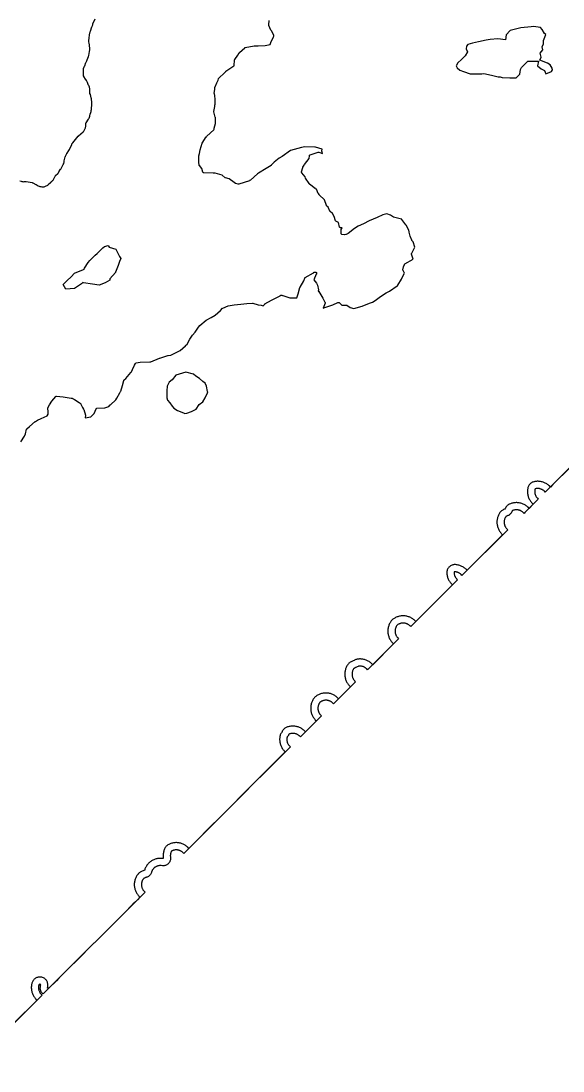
# Model space of a CAD drawing. Header units: millimetres. Extents: x 0 to 600, y 0 to 900.
# Drawn here: x 283.7 to 321.4, y 374.4 to 447.3 of the extents above; entities that cross this region are included whole.
import ezdxf

# ---------------------------------------------------------------- set-up
doc = ezdxf.new("R2010")
doc.units = ezdxf.units.MM
doc.layers.add('CORTE', color=1, linetype='Continuous')
doc.layers.add('GRABADO', color=5, linetype='Continuous')

msp = doc.modelspace()

# ---------------------------------------------------------------- linework, layer by layer
at = {"layer": 'CORTE'}
for points in [[(283.658, 436.225), (283.748, 436.194), (283.802, 436.177), (283.856, 436.167), (283.91, 436.162), (283.967, 436.163), (284.067, 436.168), (284.091, 436.169), (284.114, 436.166), (284.525, 436.098), (284.55, 436.093), (284.573, 436.081), (284.77, 435.968), (284.791, 435.956), (284.943, 435.878), (285.001, 435.852), (285.059, 435.833), (285.121, 435.82), (285.18, 435.812), (285.236, 435.806), (285.291, 435.807), (285.346, 435.813), (285.4, 435.824), (285.452, 435.84), (285.502, 435.862), (285.55, 435.889), (285.596, 435.92), (285.639, 435.957), (285.784, 436.094), (285.819, 436.123), (285.832, 436.132), (285.871, 436.163), (285.906, 436.197), (285.938, 436.233), (285.967, 436.273), (285.993, 436.315), (286.12, 436.547), (286.132, 436.567), (286.148, 436.584), (286.29, 436.727), (286.336, 436.778), (286.375, 436.835), (286.491, 437.027), (286.499, 437.04), (286.672, 437.345), (286.707, 437.42), (286.725, 437.473), (286.737, 437.528), (286.747, 437.584), (286.752, 437.607), (286.821, 437.891), (286.827, 437.912), (286.835, 437.932), (286.923, 438.118), (286.932, 438.134), (286.942, 438.149), (287.072, 438.334), (287.105, 438.386), (287.132, 438.442), (287.263, 438.754), (287.272, 438.773), (287.283, 438.791), (287.308, 438.828), (287.332, 438.86), (287.724, 439.314), (287.736, 439.328), (287.747, 439.339), (288.063, 439.633), (288.1, 439.671), (288.132, 439.711), (288.16, 439.753), (288.184, 439.798), (288.204, 439.845), (288.219, 439.894), (288.23, 439.943), (288.237, 439.996), (288.252, 440.191), (288.255, 440.221), (288.27, 440.249), (288.423, 440.496), (288.448, 440.539), (288.468, 440.584), (288.491, 440.641), (288.515, 440.717), (288.555, 440.877), (288.56, 440.895), (288.605, 441.042), (288.62, 441.108), (288.628, 441.176), (288.634, 441.28), (288.639, 441.324), (288.661, 441.441), (288.669, 441.498), (288.67, 441.554), (288.666, 441.612), (288.657, 441.69), (288.655, 441.709), (288.645, 441.867), (288.638, 441.927), (288.624, 441.986), (288.558, 442.217), (288.532, 442.289), (288.514, 442.332), (288.516, 442.362), (288.521, 442.4), (288.523, 442.455), (288.522, 442.573), (288.518, 442.629), (288.509, 442.683), (288.495, 442.735), (288.476, 442.786), (288.452, 442.834), (288.429, 442.871), (288.412, 442.898), (288.404, 442.918), (288.352, 443.057), (288.333, 443.102), (288.311, 443.143), (288.285, 443.184), (288.164, 443.357), (288.152, 443.375), (288.143, 443.394), (288.094, 443.507), (288.084, 443.533), (288.082, 443.56), (288.077, 443.808), (288.077, 443.825), (288.081, 443.957), (288.083, 443.985), (288.092, 444.012), (288.157, 444.182), (288.164, 444.199), (288.244, 444.43), (288.251, 444.445), (288.258, 444.46), (288.306, 444.551), (288.34, 444.625), (288.421, 444.845), (288.434, 444.885), (288.444, 444.925), (288.502, 445.201), (288.51, 445.251), (288.513, 445.301), (288.513, 445.351), (288.492, 445.684), (288.487, 445.731), (288.459, 445.921), (288.457, 445.943), (288.458, 445.964), (288.479, 446.139), (288.48, 446.149), (288.499, 446.332), (288.505, 446.371), (288.546, 446.564), (288.56, 446.611), (288.672, 446.914), (288.682, 446.938), (288.69, 446.956), (288.709, 447.004), (288.724, 447.052), (288.734, 447.102), (288.735, 447.108), (288.742, 447.129), (288.882, 447.475)], [(321.827, 416.288), (321.203, 415.664), (320.662, 415.123), (320.494, 414.956), (320.421, 415.029), (320.379, 415.068), (320.334, 415.104), (320.288, 415.138), (320.24, 415.17), (320.191, 415.2), (320.14, 415.227), (320.088, 415.251), (320.035, 415.273), (319.981, 415.293), (319.926, 415.309), (319.87, 415.323), (319.814, 415.335), (319.757, 415.343), (319.7, 415.349), (319.642, 415.352), (319.585, 415.352), (319.527, 415.349), (319.47, 415.343), (319.413, 415.335), (319.357, 415.323), (319.337, 415.318), (319.283, 415.302), (319.234, 415.282), (319.186, 415.256), (319.141, 415.226), (319.1, 415.192), (319.062, 415.154), (319.028, 415.113), (318.998, 415.068), (318.972, 415.02), (318.952, 414.971), (318.936, 414.917), (318.931, 414.897), (318.919, 414.841), (318.911, 414.784), (318.905, 414.727), (318.902, 414.669), (318.902, 414.612), (318.905, 414.554), (318.911, 414.497), (318.919, 414.44), (318.931, 414.384), (318.945, 414.328), (318.961, 414.273), (318.981, 414.219), (319.003, 414.166), (319.027, 414.114), (319.054, 414.063), (319.084, 414.014), (319.116, 413.966), (319.15, 413.92), (319.186, 413.875), (319.225, 413.833), (319.298, 413.76), (319.015, 413.476), (318.942, 413.55), (318.899, 413.588), (318.855, 413.625), (318.809, 413.659), (318.761, 413.691), (318.711, 413.72), (318.661, 413.748), (318.609, 413.772), (318.556, 413.794), (318.502, 413.813), (318.447, 413.83), (318.391, 413.844), (318.334, 413.855), (318.278, 413.864), (318.22, 413.869), (318.163, 413.872), (318.105, 413.872), (318.048, 413.869), (317.991, 413.864), (317.934, 413.855), (317.878, 413.844), (317.822, 413.83), (317.767, 413.813), (317.713, 413.794), (317.66, 413.772), (317.637, 413.761), (317.588, 413.735), (317.543, 413.705), (317.501, 413.671), (317.463, 413.633), (317.429, 413.591), (317.399, 413.547), (317.373, 413.498), (317.362, 413.475), (317.343, 413.429), (317.297, 413.41), (317.245, 413.385), (317.195, 413.358), (317.151, 413.332), (317.105, 413.301), (317.063, 413.267), (317.025, 413.229), (316.991, 413.187), (316.96, 413.141), (316.934, 413.097), (316.907, 413.047), (316.882, 412.995), (316.86, 412.942), (316.841, 412.887), (316.824, 412.832), (316.81, 412.777), (316.799, 412.72), (316.791, 412.663), (316.785, 412.606), (316.782, 412.549), (316.782, 412.491), (316.785, 412.434), (316.791, 412.377), (316.799, 412.32), (316.81, 412.264), (316.824, 412.208), (316.841, 412.153), (316.86, 412.099), (316.882, 412.046), (316.907, 411.994), (316.934, 411.943), (316.963, 411.894), (316.995, 411.846), (317.03, 411.8), (317.066, 411.755), (317.105, 411.713), (317.178, 411.639), (314.709, 409.171), (314.636, 409.244), (314.593, 409.282), (314.549, 409.319), (314.503, 409.353), (314.455, 409.385), (314.406, 409.415), (314.355, 409.442), (314.303, 409.466), (314.25, 409.488), (314.196, 409.508), (314.141, 409.524), (314.085, 409.538), (314.029, 409.55), (313.972, 409.558), (313.915, 409.564), (313.879, 409.565), (313.823, 409.565), (313.77, 409.56), (313.717, 409.55), (313.666, 409.534), (313.616, 409.513), (313.568, 409.488), (313.524, 409.458), (313.482, 409.424), (313.444, 409.386), (313.41, 409.344), (313.38, 409.3), (313.355, 409.252), (313.334, 409.203), (313.318, 409.151), (313.308, 409.098), (313.303, 409.045), (313.303, 408.989), (313.304, 408.953), (313.31, 408.896), (313.319, 408.839), (313.33, 408.783), (313.344, 408.727), (313.36, 408.672), (313.38, 408.618), (313.402, 408.565), (313.426, 408.513), (313.453, 408.462), (313.483, 408.413), (313.515, 408.365), (313.549, 408.319), (313.586, 408.275), (313.624, 408.232), (313.698, 408.159), (311.153, 405.614), (311.079, 405.687), (311.037, 405.726), (310.992, 405.762), (310.946, 405.796), (310.898, 405.828), (310.849, 405.858), (310.798, 405.885), (310.746, 405.91), (310.693, 405.932), (310.639, 405.951), (310.584, 405.968), (310.528, 405.982), (310.472, 405.993), (310.415, 406.001), (310.358, 406.007), (310.3, 406.01), (310.243, 406.01), (310.185, 406.007), (310.128, 406.001), (310.071, 405.993), (310.015, 405.982), (309.959, 405.968), (309.904, 405.951), (309.85, 405.932), (309.797, 405.91), (309.745, 405.885), (309.694, 405.858), (309.645, 405.828), (309.597, 405.796), (309.563, 405.771), (309.52, 405.736), (309.482, 405.698), (309.447, 405.655), (309.421, 405.62), (309.389, 405.573), (309.36, 405.523), (309.333, 405.473), (309.308, 405.421), (309.286, 405.368), (309.267, 405.313), (309.25, 405.258), (309.236, 405.203), (309.225, 405.146), (309.216, 405.089), (309.211, 405.032), (309.208, 404.975), (309.208, 404.917), (309.211, 404.86), (309.216, 404.803), (309.225, 404.746), (309.236, 404.689), (309.25, 404.634), (309.267, 404.579), (309.286, 404.525), (309.308, 404.471), (309.333, 404.419), (309.36, 404.369), (309.389, 404.319), (309.421, 404.272), (309.456, 404.225), (309.492, 404.181), (309.531, 404.138), (309.604, 404.065), (308.157, 402.618), (308.084, 402.692), (308.041, 402.73), (307.997, 402.767), (307.95, 402.801), (307.903, 402.833), (307.853, 402.862), (307.803, 402.889), (307.751, 402.914), (307.698, 402.936), (307.643, 402.955), (307.588, 402.972), (307.533, 402.986), (307.476, 402.997), (307.419, 403.006), (307.362, 403.011), (307.305, 403.014), (307.247, 403.014), (307.19, 403.011), (307.133, 403.006), (307.091, 403), (307.037, 402.989), (306.985, 402.973), (306.936, 402.952), (306.888, 402.927), (306.864, 402.911), (306.81, 402.892), (306.757, 402.87), (306.705, 402.845), (306.654, 402.818), (306.605, 402.788), (306.557, 402.756), (306.553, 402.753), (306.51, 402.718), (306.472, 402.68), (306.437, 402.637), (306.434, 402.633), (306.402, 402.585), (306.372, 402.536), (306.345, 402.485), (306.321, 402.433), (306.299, 402.38), (306.279, 402.326), (306.263, 402.271), (306.249, 402.215), (306.238, 402.159), (306.229, 402.102), (306.223, 402.045), (306.221, 401.987), (306.221, 401.93), (306.223, 401.872), (306.229, 401.815), (306.238, 401.758), (306.249, 401.702), (306.263, 401.646), (306.279, 401.591), (306.299, 401.537), (306.321, 401.484), (306.345, 401.432), (306.372, 401.381), (306.402, 401.332), (306.434, 401.284), (306.468, 401.238), (306.505, 401.194), (306.543, 401.151), (306.617, 401.078), (306.09, 400.551), (305.792, 400.253), (305.718, 400.326), (305.676, 400.365), (305.631, 400.401), (305.585, 400.436), (305.537, 400.467), (305.488, 400.497), (305.437, 400.524), (305.385, 400.549), (305.332, 400.571), (305.278, 400.59), (305.223, 400.607), (305.167, 400.621), (305.111, 400.632), (305.054, 400.64), (304.997, 400.646), (304.94, 400.649), (304.882, 400.649), (304.825, 400.646), (304.767, 400.64), (304.711, 400.632), (304.654, 400.621), (304.598, 400.607), (304.543, 400.59), (304.489, 400.571), (304.436, 400.549), (304.384, 400.524), (304.334, 400.497), (304.284, 400.467), (304.236, 400.436), (304.205, 400.412), (304.162, 400.377), (304.124, 400.339), (304.089, 400.296), (304.066, 400.265), (304.034, 400.217), (304.004, 400.168), (303.977, 400.117), (303.952, 400.065), (303.93, 400.012), (303.911, 399.958), (303.894, 399.903), (303.88, 399.847), (303.869, 399.791), (303.861, 399.734), (303.855, 399.676), (303.852, 399.619), (303.852, 399.562), (303.855, 399.504), (303.861, 399.447), (303.869, 399.39), (303.88, 399.334), (303.894, 399.278), (303.911, 399.223), (303.93, 399.169), (303.952, 399.116), (303.977, 399.064), (304.004, 399.013), (304.034, 398.964), (304.066, 398.916), (304.1, 398.87), (304.136, 398.825), (304.175, 398.783), (304.248, 398.709), (303.493, 397.954), (303.42, 398.028), (303.377, 398.066), (303.333, 398.103), (303.286, 398.137), (303.239, 398.169), (303.189, 398.198), (303.139, 398.225), (303.087, 398.25), (303.034, 398.272), (302.979, 398.291), (302.924, 398.308), (302.869, 398.322), (302.812, 398.333), (302.755, 398.342), (302.698, 398.347), (302.641, 398.35), (302.583, 398.35), (302.526, 398.347), (302.469, 398.342), (302.412, 398.333), (302.356, 398.322), (302.3, 398.308), (302.245, 398.291), (302.197, 398.274), (302.145, 398.253), (302.098, 398.227), (302.053, 398.198), (302.011, 398.163), (301.973, 398.125), (301.939, 398.084), (301.909, 398.039), (301.884, 397.992), (301.862, 397.938), (301.851, 397.927), (301.816, 397.885), (301.787, 397.84), (301.761, 397.793), (301.741, 397.743), (301.725, 397.691), (301.714, 397.635), (301.705, 397.578), (301.7, 397.521), (301.697, 397.463), (301.697, 397.406), (301.7, 397.349), (301.705, 397.291), (301.714, 397.234), (301.725, 397.178), (301.739, 397.122), (301.755, 397.067), (301.775, 397.013), (301.797, 396.96), (301.821, 396.908), (301.849, 396.857), (301.878, 396.808), (301.91, 396.76), (301.944, 396.714), (301.981, 396.67), (302.019, 396.627), (302.093, 396.554), (295.4, 389.861), (295.327, 389.934), (295.284, 389.973), (295.24, 390.01), (295.193, 390.044), (295.146, 390.076), (295.096, 390.105), (295.046, 390.132), (294.994, 390.157), (294.941, 390.179), (294.886, 390.198), (294.831, 390.215), (294.776, 390.229), (294.719, 390.24), (294.662, 390.249), (294.605, 390.254), (294.548, 390.257), (294.49, 390.257), (294.433, 390.254), (294.376, 390.249), (294.319, 390.24), (294.262, 390.229), (294.207, 390.215), (294.152, 390.198), (294.098, 390.179), (294.044, 390.157), (293.997, 390.134), (293.948, 390.108), (293.903, 390.078), (293.861, 390.044), (293.823, 390.006), (293.789, 389.965), (293.759, 389.92), (293.733, 389.871), (293.71, 389.823), (293.688, 389.77), (293.669, 389.716), (293.652, 389.661), (293.638, 389.605), (293.627, 389.549), (293.619, 389.492), (293.613, 389.435), (293.61, 389.377), (293.61, 389.32), (293.613, 389.262), (293.624, 389.153), (293.515, 389.164), (293.458, 389.167), (293.4, 389.167), (293.343, 389.164), (293.285, 389.158), (293.229, 389.15), (293.172, 389.139), (293.116, 389.125), (293.061, 389.108), (293.007, 389.089), (292.954, 389.067), (292.902, 389.042), (292.852, 389.015), (292.802, 388.986), (292.754, 388.954), (292.708, 388.919), (292.664, 388.883), (292.628, 388.851), (292.588, 388.81), (292.555, 388.774), (292.519, 388.73), (292.485, 388.684), (292.453, 388.636), (292.423, 388.587), (292.396, 388.536), (292.372, 388.484), (292.35, 388.431), (292.33, 388.377), (292.317, 388.333), (292.273, 388.319), (292.218, 388.3), (292.165, 388.278), (292.113, 388.253), (292.063, 388.226), (292.013, 388.197), (291.966, 388.165), (291.95, 388.153), (291.907, 388.118), (291.869, 388.08), (291.833, 388.037), (291.821, 388.021), (291.79, 387.973), (291.76, 387.923), (291.733, 387.873), (291.708, 387.821), (291.686, 387.768), (291.667, 387.714), (291.65, 387.659), (291.636, 387.603), (291.625, 387.546), (291.617, 387.49), (291.611, 387.432), (291.608, 387.375), (291.608, 387.317), (291.611, 387.26), (291.617, 387.203), (291.625, 387.146), (291.636, 387.09), (291.65, 387.034), (291.667, 386.979), (291.686, 386.925), (291.708, 386.872), (291.733, 386.82), (291.76, 386.769), (291.79, 386.72), (291.821, 386.672), (291.856, 386.626), (291.892, 386.581), (291.931, 386.539), (292.004, 386.465), (291.824, 386.285), (291.685, 386.146), (291.517, 385.978), (290.898, 385.359), (290.378, 384.839), (289.744, 384.206), (289.113, 383.574), (288.575, 383.036), (287.817, 382.278), (286.956, 381.418), (286.379, 380.84), (286.203, 380.664), (285.707, 380.168), (285.582, 380.15), (285.6, 380.266), (285.605, 380.293), (285.61, 380.347), (285.61, 380.4), (285.605, 380.454), (285.594, 380.507), (285.579, 380.558), (285.558, 380.608), (285.533, 380.655), (285.503, 380.7), (285.469, 380.742), (285.431, 380.78), (285.389, 380.814), (285.345, 380.844), (285.297, 380.869), (285.247, 380.89), (285.196, 380.905), (285.143, 380.916), (285.09, 380.921), (285.036, 380.921), (284.982, 380.916), (284.928, 380.905), (284.899, 380.898), (284.846, 380.882), (284.796, 380.861), (284.749, 380.836), (284.704, 380.806), (284.662, 380.772), (284.624, 380.734), (284.59, 380.692), (284.56, 380.647), (284.535, 380.6), (284.514, 380.55), (284.498, 380.497), (284.487, 380.454), (284.476, 380.398), (284.468, 380.341), (284.462, 380.283), (284.459, 380.226), (284.459, 380.169), (284.462, 380.111), (284.468, 380.054), (284.476, 379.997), (284.487, 379.941), (284.501, 379.885), (284.518, 379.83), (284.537, 379.776), (284.559, 379.723), (284.584, 379.671), (284.611, 379.62), (284.641, 379.571), (284.673, 379.523), (284.707, 379.477), (284.743, 379.432), (284.782, 379.39), (284.855, 379.316), (279.938, 374.399)]]:
    msp.add_lwpolyline(points, dxfattribs=at)
at = {"layer": 'GRABADO'}
for points in [[(283.74, 418.096), (283.985, 418.478), (283.999, 418.528), (284, 418.533), (284.003, 418.539), (284.065, 418.655), (284.131, 418.963), (284.133, 418.97), (284.136, 418.977), (284.139, 418.984), (284.143, 418.99), (284.148, 418.996), (284.153, 419.001), (284.33, 419.16), (284.737, 419.508), (284.741, 419.511), (284.884, 419.606), (284.888, 419.608), (285.134, 419.726), (285.558, 419.9), (285.641, 420.026), (285.641, 420.203), (285.612, 420.41), (285.611, 420.418), (285.612, 420.433), (285.614, 420.442), (285.616, 420.449), (285.618, 420.453), (285.729, 420.672), (285.731, 420.675), (285.895, 420.92), (285.896, 420.923), (286.153, 421.249), (286.158, 421.254), (286.164, 421.259), (286.168, 421.263), (286.174, 421.266), (286.182, 421.27), (286.188, 421.272), (286.199, 421.276), (286.21, 421.276), (286.216, 421.276), (286.667, 421.224), (287.23, 421.134), (287.232, 421.133), (287.312, 421.116), (287.319, 421.113), (287.325, 421.111), (287.463, 421.035), (287.776, 420.82), (287.847, 420.79), (287.858, 420.785), (287.871, 420.774), (287.877, 420.765), (287.882, 420.758), (288.024, 420.472), (288.079, 420.37), (288.089, 420.358), (288.094, 420.352), (288.102, 420.336), (288.227, 419.946), (288.228, 419.942), (288.229, 419.936), (288.23, 419.926), (288.23, 419.919), (288.209, 419.75), (288.601, 419.824), (288.826, 420.071), (288.956, 420.379), (288.958, 420.386), (288.964, 420.394), (288.966, 420.398), (288.972, 420.405), (288.98, 420.411), (288.986, 420.415), (288.99, 420.418), (289, 420.422), (289.01, 420.425), (289.017, 420.426), (289.564, 420.449), (289.838, 420.544), (289.945, 420.66), (289.947, 420.662), (290.321, 421.012), (290.407, 421.136), (290.61, 421.508), (290.654, 421.588), (290.654, 421.589), (290.669, 421.616), (290.799, 422.018), (290.891, 422.363), (290.894, 422.371), (290.898, 422.378), (290.902, 422.386), (290.909, 422.394), (291.018, 422.498), (291.372, 422.904), (291.416, 422.963), (291.476, 423.111), (291.634, 423.414), (291.7, 423.539), (291.703, 423.544), (291.708, 423.551), (291.713, 423.557), (291.719, 423.562), (291.725, 423.567), (291.738, 423.574), (291.75, 423.577), (292.005, 423.624), (292.011, 423.624), (292.684, 423.639), (292.757, 423.644), (293.368, 423.908), (293.372, 423.909), (293.94, 424.092), (293.946, 424.094), (293.954, 424.096), (294.143, 424.124), (294.422, 424.257), (294.784, 424.436), (295.165, 424.773), (295.166, 424.774), (295.289, 424.879), (295.453, 425.218), (295.455, 425.223), (295.641, 425.503), (295.644, 425.507), (295.648, 425.511), (295.835, 425.705), (296.068, 426.059), (296.069, 426.061), (296.156, 426.172), (296.161, 426.178), (296.165, 426.182), (296.591, 426.546), (296.595, 426.549), (296.602, 426.553), (296.934, 426.719), (297.223, 426.902), (297.585, 427.223), (297.725, 427.369), (297.729, 427.373), (297.736, 427.378), (297.743, 427.382), (297.747, 427.384), (298.117, 427.531), (298.123, 427.533), (298.129, 427.534), (298.533, 427.601), (298.535, 427.601), (298.993, 427.653), (299.432, 427.692), (299.806, 427.727), (299.814, 427.728), (299.83, 427.726), (300.203, 427.603), (300.413, 427.58), (300.417, 427.58), (300.425, 427.578), (300.557, 427.542), (300.659, 427.655), (300.664, 427.66), (300.67, 427.665), (300.674, 427.667), (301.128, 427.923), (301.129, 427.924), (301.73, 428.235), (301.747, 428.254), (301.752, 428.26), (301.76, 428.265), (301.769, 428.27), (301.777, 428.274), (301.784, 428.276), (301.796, 428.278), (301.807, 428.277), (301.847, 428.272), (301.899, 428.266), (301.906, 428.266), (301.916, 428.263), (302.407, 428.091), (302.901, 428.102), (302.982, 428.377), (303.11, 428.808), (303.112, 428.815), (303.112, 428.815), (303.113, 428.822), (303.115, 428.83), (303.118, 428.837), (303.121, 428.842), (303.369, 429.287), (303.451, 429.467), (303.454, 429.472), (303.456, 429.475), (303.46, 429.481), (303.468, 429.489), (303.476, 429.495), (303.48, 429.498), (304.051, 429.822), (304.058, 429.837), (304.06, 429.842), (304.063, 429.847), (304.067, 429.853), (304.073, 429.86), (304.077, 429.864), (304.081, 429.867), (304.09, 429.873), (304.102, 429.878), (304.112, 429.88), (304.119, 429.881), (304.186, 429.884), (304.19, 429.884), (304.201, 429.883), (304.209, 429.881), (304.212, 429.88), (304.221, 429.877), (304.228, 429.873), (304.232, 429.87), (304.239, 429.865), (304.245, 429.859), (304.25, 429.852), (304.253, 429.848), (304.26, 429.836), (304.263, 429.818), (304.264, 429.81), (304.264, 429.799), (304.261, 429.788), (304.251, 429.759), (304.247, 429.74), (304.246, 429.735), (304.244, 429.731), (304.079, 429.343), (304.255, 429.118), (304.258, 429.113), (304.261, 429.108), (304.323, 428.973), (304.325, 428.964), (304.386, 428.653), (304.387, 428.647), (304.387, 428.637), (304.387, 428.633), (304.386, 428.624), (304.384, 428.616), (304.383, 428.611), (304.38, 428.605), (304.361, 428.566), (304.374, 428.561), (304.381, 428.559), (304.39, 428.553), (304.401, 428.546), (304.409, 428.535), (304.412, 428.531), (304.616, 428.183), (304.687, 428.062), (304.842, 427.793), (304.849, 427.782), (304.852, 427.764), (304.852, 427.758), (304.852, 427.752), (304.852, 427.743), (304.85, 427.735), (304.848, 427.731), (304.717, 427.382), (304.839, 427.416), (305.387, 427.605), (305.748, 427.77), (305.753, 427.771), (305.761, 427.774), (305.772, 427.775), (305.782, 427.775), (305.792, 427.774), (305.8, 427.771), (305.806, 427.769), (305.822, 427.761), (306.005, 427.578), (306.326, 427.588), (306.333, 427.588), (306.351, 427.585), (306.365, 427.579), (306.601, 427.431), (306.838, 427.36), (307.436, 427.525), (307.926, 427.728), (307.931, 427.729), (308.15, 427.786), (308.329, 427.901), (308.701, 428.193), (308.705, 428.196), (309.102, 428.435), (309.319, 428.565), (309.86, 428.93), (309.893, 428.952), (309.901, 428.968), (309.902, 428.97), (310.163, 429.403), (310.236, 429.555), (310.364, 429.818), (310.266, 429.999), (310.262, 430.005), (310.258, 430.017), (310.256, 430.028), (310.256, 430.038), (310.256, 430.041), (310.257, 430.046), (310.291, 430.245), (310.292, 430.25), (310.293, 430.255), (310.354, 430.411), (310.357, 430.418), (310.364, 430.429), (310.371, 430.437), (310.38, 430.445), (310.387, 430.449), (310.963, 430.781), (310.862, 431.134), (310.861, 431.139), (310.86, 431.147), (310.859, 431.159), (310.861, 431.171), (310.863, 431.178), (310.865, 431.183), (310.867, 431.188), (311.089, 431.613), (310.958, 431.976), (310.883, 432.082), (310.878, 432.089), (310.757, 432.372), (310.754, 432.378), (310.683, 432.664), (310.682, 432.67), (310.671, 432.793), (310.481, 433.142), (310.481, 433.142), (310.474, 433.147), (310.466, 433.155), (310.462, 433.16), (310.394, 433.256), (310.191, 433.54), (310.191, 433.54), (310.177, 433.56), (310.074, 433.589), (309.612, 433.702), (309.601, 433.706), (309.402, 433.828), (309.128, 433.933), (308.869, 433.858), (308.458, 433.685), (308.189, 433.565), (307.919, 433.433), (307.919, 433.433), (307.526, 433.245), (307.138, 433.079), (306.898, 432.913), (306.466, 432.567), (306.461, 432.563), (306.455, 432.56), (306.31, 432.494), (306.303, 432.492), (306.297, 432.49), (306.195, 432.468), (306.187, 432.467), (306.175, 432.467), (306.025, 432.5), (306.022, 432.5), (306.012, 432.504), (305.995, 432.512), (305.985, 432.523), (305.978, 432.532), (305.971, 432.544), (305.968, 432.555), (305.967, 432.56), (305.966, 432.566), (305.966, 432.573), (305.969, 432.804), (305.97, 432.814), (305.974, 432.827), (305.976, 432.832), (306.034, 432.948), (305.924, 432.96), (305.917, 432.962), (305.913, 432.963), (305.904, 432.966), (305.896, 432.971), (305.889, 432.975), (305.878, 432.986), (305.873, 432.993), (305.869, 432.999), (305.866, 433.007), (305.864, 433.013), (305.779, 433.336), (305.608, 433.414), (305.602, 433.418), (305.595, 433.423), (305.583, 433.434), (305.578, 433.443), (305.574, 433.451), (305.485, 433.742), (305.374, 433.962), (305.21, 434.091), (305.207, 434.093), (305.2, 434.1), (305.195, 434.107), (305.19, 434.114), (305.059, 434.394), (304.961, 434.492), (304.953, 434.506), (304.806, 434.894), (304.452, 435.248), (304.445, 435.254), (304.437, 435.268), (304.436, 435.272), (304.385, 435.336), (304.383, 435.34), (304.379, 435.346), (304.261, 435.644), (304.18, 435.671), (304.168, 435.676), (304.159, 435.682), (303.768, 436), (303.744, 436.024), (303.739, 436.031), (303.503, 436.399), (303.499, 436.404), (303.494, 436.417), (303.465, 436.508), (303.232, 436.777), (303.228, 436.782), (303.223, 436.79), (303.219, 436.798), (303.216, 436.808), (303.214, 436.822), (303.215, 436.836), (303.217, 436.844), (303.3, 437.144), (303.301, 437.149), (303.305, 437.158), (303.307, 437.162), (303.391, 437.309), (303.424, 437.362), (303.427, 437.366), (303.75, 437.773), (303.764, 437.962), (303.766, 437.969), (303.768, 437.977), (303.772, 437.987), (303.775, 437.992), (303.779, 437.997), (303.786, 438.005), (303.795, 438.013), (303.802, 438.017), (303.807, 438.02), (303.812, 438.022), (304.361, 438.211), (304.367, 438.213), (304.381, 438.215), (304.393, 438.216), (304.401, 438.214), (304.409, 438.213), (304.676, 438.108), (304.63, 438.273), (304.63, 438.277), (304.629, 438.283), (304.628, 438.293), (304.629, 438.299), (304.645, 438.426), (304.186, 438.569), (304.167, 438.573), (304.163, 438.571), (304.157, 438.568), (304.145, 438.565), (304.138, 438.565), (304.133, 438.564), (303.437, 438.585), (303.212, 438.525), (302.454, 438.326), (302.453, 438.326), (301.884, 437.92), (301.669, 437.794), (301.325, 437.513), (301.111, 437.3), (301.107, 437.296), (301.103, 437.293), (300.764, 437.074), (300.235, 436.747), (300.234, 436.746), (300.156, 436.704), (299.672, 436.276), (299.64, 436.248), (299.636, 436.245), (299.627, 436.239), (299.616, 436.234), (299.596, 436.229), (298.866, 435.999), (298.863, 435.998), (298.852, 435.996), (298.839, 435.996), (298.83, 435.997), (298.65, 436.043), (298.642, 436.045), (298.544, 436.094), (298.539, 436.097), (298.195, 436.35), (297.945, 436.425), (297.939, 436.427), (297.931, 436.43), (297.924, 436.435), (297.92, 436.438), (297.715, 436.61), (297.228, 436.742), (297.149, 436.754), (297.087, 436.764), (296.433, 436.77), (296.428, 436.771), (296.415, 436.773), (296.401, 436.78), (296.391, 436.786), (296.378, 436.798), (296.369, 436.814), (296.365, 436.826), (296.308, 437.08), (296.127, 437.286), (296.12, 437.296), (296.114, 437.311), (296.112, 437.321), (296.094, 437.491), (296.094, 437.493), (296.083, 437.772), (296.08, 437.925), (296.08, 437.931), (296.081, 437.943), (296.083, 437.949), (296.134, 438.11), (296.178, 438.376), (296.179, 438.38), (296.244, 438.609), (296.244, 438.611), (296.317, 438.832), (296.32, 438.837), (296.322, 438.842), (296.601, 439.276), (296.605, 439.281), (296.609, 439.285), (296.611, 439.288), (296.653, 439.326), (297.119, 439.758), (297.153, 439.798), (297.163, 439.873), (297.163, 439.877), (297.238, 440.208), (297.237, 440.545), (297.237, 440.547), (297.239, 440.613), (297.23, 440.647), (297.13, 441.007), (297.129, 441.013), (297.127, 441.029), (297.128, 441.041), (297.202, 441.389), (297.202, 441.46), (297.202, 441.467), (297.203, 441.476), (297.223, 441.554), (297.218, 441.883), (297.208, 442.115), (297.167, 442.281), (297.165, 442.286), (297.164, 442.296), (297.164, 442.303), (297.189, 442.57), (297.21, 442.736), (297.211, 442.744), (297.214, 442.754), (297.216, 442.758), (297.343, 443.025), (297.422, 443.204), (297.451, 443.307), (297.452, 443.311), (297.455, 443.318), (297.46, 443.326), (297.466, 443.334), (297.471, 443.34), (297.88, 443.713), (297.958, 443.818), (297.962, 443.824), (297.969, 443.83), (297.973, 443.833), (298.528, 444.217), (298.529, 444.218), (298.53, 444.219), (298.571, 444.619), (298.572, 444.624), (298.573, 444.626), (298.575, 444.633), (298.579, 444.642), (298.583, 444.648), (298.786, 444.949), (298.899, 445.117), (298.902, 445.121), (298.907, 445.126), (299.282, 445.466), (299.29, 445.472), (299.296, 445.475), (299.303, 445.478), (299.312, 445.481), (299.929, 445.599), (299.932, 445.6), (299.94, 445.6), (300.2, 445.594), (300.692, 445.619), (301.029, 445.685), (301.092, 445.829), (301.092, 445.831), (301.283, 446.221), (301.289, 446.26), (301.287, 446.306), (301.162, 446.614), (301.096, 446.677), (301.089, 446.683), (301.081, 446.696), (300.945, 447.02), (300.943, 447.024), (300.94, 447.033), (300.939, 447.04), (300.938, 447.047), (300.939, 447.054), (300.963, 447.364)], [(322.438, 416.899), (320.141, 414.602), (320.076, 414.667), (320.052, 414.689), (320.026, 414.71), (320, 414.729), (319.973, 414.748), (319.944, 414.765), (319.915, 414.78), (319.885, 414.794), (319.855, 414.807), (319.824, 414.818), (319.793, 414.827), (319.761, 414.835), (319.728, 414.842), (319.696, 414.847), (319.663, 414.85), (319.63, 414.852), (319.597, 414.852), (319.564, 414.85), (319.531, 414.847), (319.499, 414.842), (319.468, 414.836), (319.452, 414.831), (319.448, 414.829), (319.444, 414.827), (319.44, 414.824), (319.436, 414.821), (319.433, 414.818), (319.43, 414.814), (319.427, 414.811), (319.425, 414.806), (319.423, 414.802), (319.418, 414.786), (319.412, 414.755), (319.407, 414.723), (319.404, 414.69), (319.402, 414.657), (319.402, 414.624), (319.404, 414.591), (319.407, 414.558), (319.412, 414.526), (319.419, 414.493), (319.427, 414.461), (319.436, 414.43), (319.447, 414.399), (319.46, 414.369), (319.474, 414.339), (319.489, 414.31), (319.506, 414.281), (319.525, 414.254), (319.544, 414.228), (319.565, 414.202), (319.587, 414.178), (319.652, 414.113), (319.652, 414.113), (318.798, 413.259), (318.798, 413.259), (318.719, 413.18), (318.662, 413.123), (318.662, 413.123), (318.597, 413.187), (318.573, 413.21), (318.547, 413.23), (318.521, 413.25), (318.493, 413.268), (318.465, 413.285), (318.436, 413.301), (318.406, 413.315), (318.376, 413.327), (318.345, 413.339), (318.313, 413.348), (318.281, 413.356), (318.249, 413.363), (318.216, 413.367), (318.184, 413.371), (318.151, 413.372), (318.118, 413.372), (318.085, 413.371), (318.052, 413.367), (318.019, 413.363), (317.987, 413.356), (317.955, 413.348), (317.924, 413.339), (317.893, 413.327), (317.862, 413.315), (317.861, 413.314), (317.845, 413.306), (317.841, 413.303), (317.837, 413.3), (317.834, 413.297), (317.831, 413.293), (317.829, 413.289), (317.82, 413.273), (317.819, 413.272), (317.805, 413.237), (317.784, 413.193), (317.759, 413.151), (317.73, 413.111), (317.697, 413.075), (317.66, 413.042), (317.621, 413.013), (317.579, 412.988), (317.534, 412.967), (317.5, 412.952), (317.47, 412.938), (317.441, 412.923), (317.419, 412.909), (317.403, 412.899), (317.399, 412.896), (317.396, 412.893), (317.393, 412.889), (317.383, 412.873), (317.369, 412.851), (317.354, 412.822), (317.339, 412.792), (317.327, 412.762), (317.316, 412.731), (317.306, 412.699), (317.298, 412.667), (317.292, 412.635), (317.287, 412.602), (317.284, 412.569), (317.282, 412.537), (317.282, 412.504), (317.284, 412.471), (317.287, 412.438), (317.292, 412.405), (317.298, 412.373), (317.306, 412.341), (317.316, 412.31), (317.327, 412.279), (317.339, 412.248), (317.354, 412.218), (317.369, 412.189), (317.386, 412.161), (317.404, 412.134), (317.424, 412.107), (317.445, 412.082), (317.467, 412.057), (317.532, 411.993), (317.532, 411.993), (314.356, 408.817), (314.356, 408.817), (314.291, 408.882), (314.267, 408.904), (314.241, 408.925), (314.215, 408.944), (314.187, 408.963), (314.159, 408.98), (314.13, 408.995), (314.1, 409.009), (314.07, 409.022), (314.039, 409.033), (314.007, 409.042), (313.975, 409.05), (313.943, 409.057), (313.911, 409.062), (313.878, 409.065), (313.867, 409.065), (313.848, 409.065), (313.843, 409.065), (313.839, 409.064), (313.834, 409.063), (313.83, 409.061), (313.826, 409.059), (313.822, 409.056), (313.818, 409.053), (313.815, 409.05), (313.812, 409.046), (313.809, 409.042), (313.807, 409.038), (313.805, 409.034), (313.804, 409.029), (313.803, 409.025), (313.803, 409.02), (313.803, 409.001), (313.803, 408.99), (313.806, 408.957), (313.811, 408.925), (313.818, 408.893), (313.826, 408.861), (313.835, 408.829), (313.846, 408.798), (313.859, 408.768), (313.873, 408.738), (313.889, 408.709), (313.906, 408.681), (313.924, 408.653), (313.943, 408.627), (313.964, 408.601), (313.986, 408.577), (314.051, 408.512), (314.051, 408.512), (310.799, 405.26), (310.799, 405.26), (310.734, 405.325), (310.71, 405.347), (310.684, 405.368), (310.658, 405.387), (310.631, 405.406), (310.602, 405.423), (310.573, 405.438), (310.544, 405.452), (310.513, 405.465), (310.482, 405.476), (310.451, 405.486), (310.419, 405.494), (310.386, 405.5), (310.354, 405.505), (310.321, 405.508), (310.288, 405.51), (310.255, 405.51), (310.222, 405.508), (310.19, 405.505), (310.157, 405.5), (310.125, 405.494), (310.093, 405.486), (310.061, 405.476), (310.03, 405.465), (310, 405.452), (309.97, 405.438), (309.941, 405.423), (309.913, 405.406), (309.885, 405.387), (309.871, 405.377), (309.856, 405.365), (309.853, 405.361), (309.841, 405.347), (309.83, 405.332), (309.812, 405.305), (309.795, 405.277), (309.779, 405.248), (309.765, 405.218), (309.753, 405.188), (309.742, 405.157), (309.732, 405.125), (309.724, 405.093), (309.718, 405.061), (309.713, 405.028), (309.71, 404.995), (309.708, 404.963), (309.708, 404.93), (309.71, 404.897), (309.713, 404.864), (309.718, 404.831), (309.724, 404.799), (309.732, 404.767), (309.742, 404.736), (309.753, 404.705), (309.765, 404.674), (309.779, 404.644), (309.795, 404.615), (309.812, 404.587), (309.83, 404.56), (309.85, 404.533), (309.871, 404.508), (309.893, 404.483), (309.958, 404.419), (309.958, 404.419), (307.803, 402.265), (307.803, 402.265), (307.739, 402.329), (307.714, 402.351), (307.689, 402.372), (307.662, 402.392), (307.635, 402.41), (307.607, 402.427), (307.578, 402.443), (307.548, 402.457), (307.518, 402.469), (307.487, 402.48), (307.455, 402.49), (307.423, 402.498), (307.391, 402.504), (307.358, 402.509), (307.325, 402.513), (307.293, 402.514), (307.26, 402.514), (307.227, 402.513), (307.194, 402.509), (307.177, 402.507), (307.158, 402.503), (307.154, 402.502), (307.15, 402.5), (307.146, 402.498), (307.141, 402.495), (307.088, 402.464), (307.032, 402.44), (306.99, 402.425), (306.96, 402.412), (306.93, 402.398), (306.901, 402.383), (306.873, 402.366), (306.853, 402.353), (306.846, 402.347), (306.843, 402.344), (306.837, 402.337), (306.825, 402.318), (306.808, 402.289), (306.792, 402.26), (306.778, 402.231), (306.765, 402.2), (306.754, 402.169), (306.745, 402.138), (306.737, 402.106), (306.73, 402.073), (306.725, 402.041), (306.722, 402.008), (306.721, 401.975), (306.721, 401.942), (306.722, 401.909), (306.725, 401.877), (306.73, 401.844), (306.737, 401.812), (306.745, 401.78), (306.754, 401.748), (306.765, 401.717), (306.778, 401.687), (306.792, 401.657), (306.808, 401.628), (306.825, 401.6), (306.843, 401.572), (306.862, 401.546), (306.883, 401.52), (306.905, 401.496), (306.97, 401.431), (306.97, 401.431), (305.438, 399.899), (305.438, 399.899), (305.374, 399.964), (305.349, 399.986), (305.324, 400.007), (305.297, 400.027), (305.27, 400.045), (305.242, 400.062), (305.213, 400.077), (305.183, 400.091), (305.152, 400.104), (305.121, 400.115), (305.09, 400.125), (305.058, 400.133), (305.026, 400.139), (304.993, 400.144), (304.96, 400.147), (304.927, 400.149), (304.894, 400.149), (304.861, 400.147), (304.829, 400.144), (304.796, 400.139), (304.764, 400.133), (304.732, 400.125), (304.7, 400.115), (304.669, 400.104), (304.639, 400.091), (304.609, 400.077), (304.58, 400.062), (304.552, 400.045), (304.524, 400.027), (304.513, 400.018), (304.498, 400.006), (304.495, 400.003), (304.483, 399.988), (304.475, 399.977), (304.456, 399.949), (304.439, 399.921), (304.424, 399.892), (304.41, 399.862), (304.397, 399.832), (304.386, 399.801), (304.376, 399.769), (304.368, 399.737), (304.362, 399.705), (304.357, 399.672), (304.354, 399.64), (304.352, 399.607), (304.352, 399.574), (304.354, 399.541), (304.357, 399.508), (304.362, 399.476), (304.368, 399.443), (304.376, 399.411), (304.386, 399.38), (304.397, 399.349), (304.41, 399.318), (304.424, 399.289), (304.439, 399.26), (304.456, 399.231), (304.475, 399.204), (304.494, 399.177), (304.515, 399.152), (304.537, 399.128), (304.602, 399.063), (304.602, 399.063), (303.139, 397.601), (303.139, 397.601), (303.075, 397.665), (303.05, 397.687), (303.025, 397.708), (302.998, 397.728), (302.971, 397.746), (302.943, 397.763), (302.914, 397.779), (302.884, 397.793), (302.854, 397.805), (302.823, 397.816), (302.791, 397.826), (302.759, 397.834), (302.727, 397.84), (302.694, 397.845), (302.661, 397.848), (302.629, 397.85), (302.596, 397.85), (302.563, 397.848), (302.53, 397.845), (302.497, 397.84), (302.465, 397.834), (302.433, 397.826), (302.402, 397.816), (302.377, 397.807), (302.359, 397.8), (302.355, 397.798), (302.351, 397.796), (302.348, 397.793), (302.344, 397.789), (302.341, 397.786), (302.339, 397.782), (302.337, 397.778), (302.324, 397.747), (302.303, 397.702), (302.278, 397.66), (302.248, 397.621), (302.227, 397.597), (302.219, 397.587), (302.216, 397.583), (302.214, 397.579), (302.212, 397.575), (302.21, 397.569), (302.206, 397.549), (302.202, 397.517), (302.198, 397.484), (302.197, 397.451), (302.197, 397.418), (302.198, 397.385), (302.202, 397.353), (302.206, 397.32), (302.213, 397.288), (302.221, 397.256), (302.23, 397.224), (302.241, 397.193), (302.254, 397.163), (302.268, 397.133), (302.284, 397.104), (302.301, 397.076), (302.319, 397.048), (302.339, 397.022), (302.359, 396.996), (302.382, 396.972), (302.446, 396.907), (302.339, 396.8), (302.179, 396.64), (301.984, 396.445), (301.27, 395.731), (300.67, 395.132), (299.939, 394.401), (299.211, 393.672), (298.59, 393.052), (297.716, 392.177), (296.723, 391.184), (296.056, 390.517), (295.853, 390.314), (295.306, 389.768), (295.306, 389.768), (295.046, 389.508), (295.046, 389.508), (294.982, 389.572), (294.957, 389.594), (294.932, 389.615), (294.905, 389.635), (294.878, 389.653), (294.85, 389.67), (294.821, 389.686), (294.791, 389.7), (294.761, 389.712), (294.73, 389.723), (294.698, 389.733), (294.666, 389.741), (294.634, 389.747), (294.601, 389.752), (294.568, 389.755), (294.536, 389.757), (294.503, 389.757), (294.47, 389.755), (294.437, 389.752), (294.404, 389.747), (294.372, 389.741), (294.34, 389.733), (294.309, 389.723), (294.278, 389.712), (294.247, 389.7), (294.222, 389.688), (294.205, 389.679), (294.201, 389.676), (294.198, 389.673), (294.194, 389.67), (294.191, 389.666), (294.189, 389.662), (294.18, 389.646), (294.168, 389.62), (294.155, 389.59), (294.144, 389.559), (294.134, 389.527), (294.126, 389.495), (294.12, 389.463), (294.115, 389.431), (294.112, 389.398), (294.11, 389.365), (294.11, 389.332), (294.112, 389.299), (294.122, 389.202), (294.124, 389.153), (294.122, 389.104), (294.114, 389.056), (294.102, 389.008), (294.086, 388.962), (294.065, 388.918), (294.04, 388.876), (294.01, 388.836), (293.977, 388.8), (293.941, 388.767), (293.902, 388.738), (293.86, 388.712), (293.815, 388.691), (293.769, 388.675), (293.721, 388.663), (293.673, 388.656), (293.624, 388.653), (293.575, 388.656), (293.478, 388.665), (293.445, 388.667), (293.412, 388.667), (293.379, 388.665), (293.347, 388.662), (293.314, 388.657), (293.282, 388.651), (293.25, 388.643), (293.218, 388.633), (293.187, 388.622), (293.157, 388.609), (293.127, 388.595), (293.098, 388.58), (293.07, 388.563), (293.042, 388.545), (293.016, 388.525), (292.991, 388.504), (292.973, 388.488), (292.95, 388.465), (292.934, 388.448), (292.913, 388.422), (292.894, 388.396), (292.875, 388.368), (292.858, 388.34), (292.843, 388.311), (292.829, 388.281), (292.816, 388.251), (292.805, 388.22), (292.795, 388.187), (292.779, 388.141), (292.758, 388.097), (292.733, 388.055), (292.703, 388.015), (292.67, 387.979), (292.634, 387.946), (292.595, 387.917), (292.552, 387.892), (292.508, 387.871), (292.462, 387.854), (292.429, 387.844), (292.398, 387.833), (292.368, 387.821), (292.338, 387.807), (292.309, 387.791), (292.281, 387.774), (292.256, 387.757), (292.243, 387.747), (292.24, 387.743), (292.229, 387.731), (292.212, 387.705), (292.195, 387.677), (292.18, 387.648), (292.166, 387.618), (292.153, 387.588), (292.142, 387.557), (292.132, 387.525), (292.124, 387.493), (292.118, 387.461), (292.113, 387.428), (292.11, 387.396), (292.108, 387.363), (292.108, 387.33), (292.11, 387.297), (292.113, 387.264), (292.118, 387.231), (292.124, 387.199), (292.132, 387.167), (292.142, 387.136), (292.153, 387.105), (292.166, 387.074), (292.18, 387.044), (292.195, 387.015), (292.212, 386.987), (292.23, 386.96), (292.25, 386.933), (292.271, 386.908), (292.293, 386.883), (292.358, 386.819), (292.358, 386.819), (285.286, 379.747), (285.284, 379.748), (285.247, 379.779), (285.212, 379.814), (285.181, 379.852), (285.153, 379.892), (285.13, 379.936), (285.112, 379.981), (285.097, 380.028), (285.088, 380.076), (285.083, 380.125), (285.083, 380.174), (285.088, 380.223), (285.105, 380.339), (285.109, 380.364), (285.11, 380.367), (285.11, 380.371), (285.11, 380.376), (285.11, 380.381), (285.109, 380.385), (285.108, 380.39), (285.106, 380.394), (285.104, 380.398), (285.101, 380.402), (285.098, 380.406), (285.095, 380.409), (285.091, 380.412), (285.087, 380.414), (285.083, 380.417), (285.079, 380.418), (285.074, 380.42), (285.07, 380.421), (285.065, 380.421), (285.06, 380.421), (285.056, 380.421), (285.037, 380.417), (285.032, 380.416), (285.014, 380.41), (285.01, 380.409), (285.006, 380.406), (285.002, 380.404), (284.999, 380.401), (284.995, 380.397), (284.992, 380.394), (284.99, 380.39), (284.987, 380.386), (284.986, 380.382), (284.98, 380.364), (284.975, 380.344), (284.969, 380.312), (284.964, 380.279), (284.961, 380.247), (284.959, 380.214), (284.959, 380.181), (284.961, 380.148), (284.964, 380.115), (284.969, 380.083), (284.975, 380.05), (284.983, 380.018), (284.993, 379.987), (285.004, 379.956), (285.017, 379.925), (285.031, 379.896), (285.046, 379.867), (285.063, 379.838), (285.082, 379.811), (285.101, 379.784), (285.122, 379.759), (285.144, 379.735), (285.209, 379.67), (285.209, 379.67), (284.91, 379.371), (284.349, 378.81), (283.788, 378.249), (282.888, 377.349)]]:
    msp.add_lwpolyline(points, dxfattribs=at)
for points in [[(318.34, 446.828), (317.69, 446.665), (317.425, 446.369), (317.371, 446.005), (316.847, 446.09), (316.317, 446.035), (316.024, 445.994), (315.494, 445.884), (315.082, 445.786), (314.751, 445.688), (314.678, 445.567), (314.652, 445.38), (314.733, 445.17), (314.576, 444.907), (314.315, 444.646), (314.07, 444.427), (313.941, 444.219), (314.023, 444.069), (314.213, 443.911), (314.459, 443.821), (314.933, 443.646), (314.99, 443.641), (315.282, 443.654), (315.724, 443.646), (315.864, 443.682), (316.414, 443.569), (316.868, 443.452), (317.015, 443.432), (317.152, 443.389), (317.674, 443.368), (318.107, 443.371), (318.375, 443.638), (318.416, 443.951), (318.483, 444.084), (318.921, 444.521), (319.671, 444.533), (319.594, 444.205), (319.844, 444.007), (320.085, 443.88), (320.181, 443.644), (320.566, 443.821), (320.634, 443.935), (320.606, 444.05), (320.484, 444.268), (320.284, 444.393), (319.77, 444.606), (319.846, 444.81), (319.772, 445.087), (319.979, 445.321), (319.927, 445.516), (320.015, 445.726), (320.019, 445.958), (320.101, 446.203), (320.181, 446.374), (320.089, 446.458), (319.919, 446.729), (319.803, 446.871), (319.328, 446.941), (319.169, 446.924), (318.45, 446.851), (318.34, 446.828)], [(289.576, 429.144), (289.164, 428.986), (288.698, 429.04), (288.075, 429.128), (288.048, 429.152), (288.036, 429.153), (288.009, 429.122), (287.46, 428.745), (286.845, 428.695), (286.665, 429.022), (286.948, 429.306), (287.216, 429.556), (287.449, 429.805), (288.086, 430.069), (288.126, 430.082), (288.159, 430.146), (288.397, 430.559), (288.513, 430.684), (288.89, 431.061), (289.027, 431.163), (289.436, 431.558), (289.541, 431.651), (289.79, 431.73), (289.856, 431.611), (290.317, 431.476), (290.445, 431.242), (290.584, 430.962), (290.674, 430.821), (290.584, 430.621), (290.484, 430.343), (290.315, 429.87), (290.3, 429.864), (290.299, 429.862), (289.922, 429.412), (289.901, 429.314), (289.576, 429.144)], [(295.718, 422.785), (295.196, 422.933), (295.18, 422.934), (294.492, 422.721), (294.235, 422.409), (294.019, 422.244), (293.886, 421.97), (293.868, 421.634), (293.877, 421.571), (293.875, 421.468), (293.865, 421.153), (293.917, 420.986), (294.078, 420.799), (294.23, 420.576), (294.359, 420.429), (294.609, 420.264), (295.026, 420.117), (295.128, 420.069), (295.254, 420.075), (295.572, 420.201), (295.896, 420.363), (296.114, 420.687), (296.358, 420.872), (296.538, 421.152), (296.679, 421.507), (296.718, 421.562), (296.684, 421.598), (296.616, 421.954), (296.539, 422.173), (296.355, 422.295), (296.14, 422.484), (295.878, 422.648), (295.718, 422.785)]]:
    msp.add_lwpolyline(points, close=True, dxfattribs=at)

doc.saveas('drawing.dxf')
